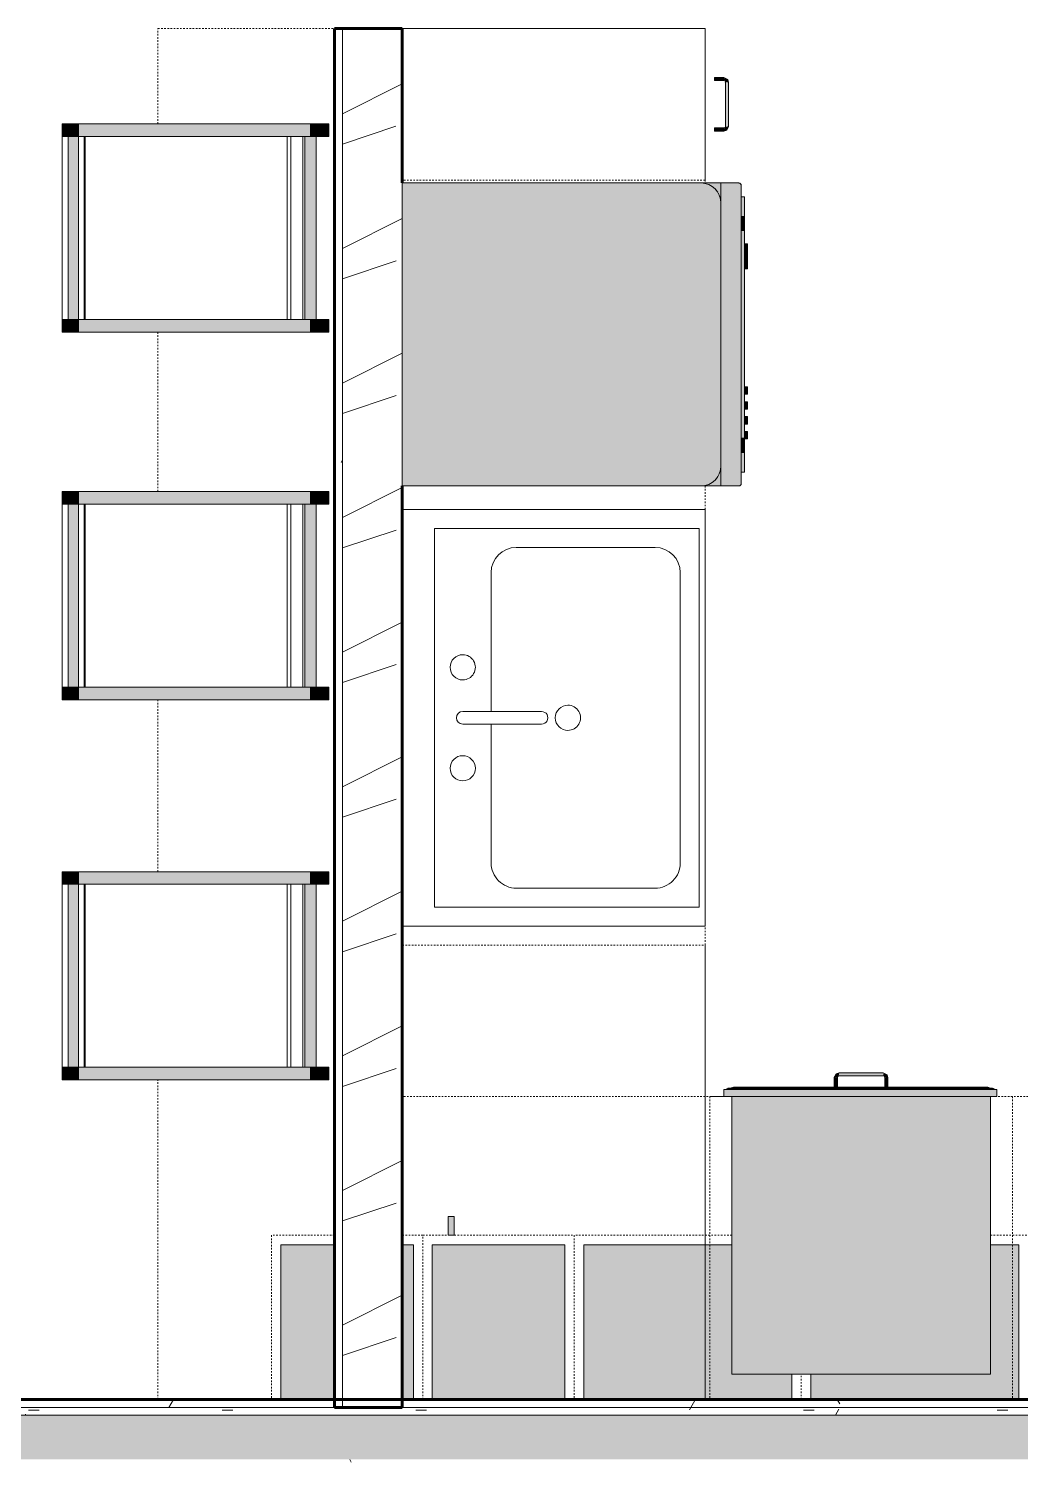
# Model space of a CAD drawing. Header units: inches. Extents: x -4169 to -1846, y 9706 to 12377.
# Drawn here: x -3635.2 to -3556.5, y 10548.4 to 10661.8 of the extents above; entities that cross this region are included whole.
import ezdxf

# ---------------------------------------------------------------- set-up
doc = ezdxf.new("R2010")
doc.units = ezdxf.units.IN
doc.header["$MEASUREMENT"] = 0
doc.linetypes.add('Dash', pattern=[0.25, 0.125, -0.125])
for name, color, linetype, lineweight in [('0-1', 7, 'Continuous', 5), ('0-2', 7, 'Continuous', 18), ('A-WALL', 113, 'Continuous', 18), ('A-WALL-3', 50, 'Continuous', 60), ('A-WALL-4', 7, 'Continuous', 18), ('A-WALL-PATT-1', 250, 'Continuous', 9), ('A-WALL-PATT-2', 253, 'Continuous', 9), ('A-WALL-PATT-4', 111, 'Continuous', 9), ('I-FURN-1', 250, 'Continuous', 9), ('I-FURN-2', 9, 'Continuous', 9), ('I-WALL-3', 2, 'Continuous', 60), ('P-SANR-FIXT-2', 250, 'Continuous', 9), ('Q-CASE', 31, 'Continuous', 9), ('Q-CASE-1', 9, 'Continuous', 9), ('Q-CASE-3', 250, 'Continuous', 9), ('Q-CASE-4', 250, 'Dash', 9), ('Q-CASE-HDLN-1', 250, 'Dash', 9), ('Q-CASE-HDLN-2', 31, 'Continuous', 9), ('Q-SPCQ-1', 250, 'Continuous', 9), ('Q-SPCQ-2', 55, 'Continuous', 9)]:
    doc.layers.add(name, color=color, linetype=linetype, lineweight=lineweight)
pattern_1 = [(0, (0, 0), (20.48, 5.12), [0.845, -14.515, 0.845, -14.515, -81.92]), (0, (0, 0), (20.48, 5.12), [-30.72, 0.845, -29.875, 0.845, -14.515, -35.84]), (0, (0, 0), (20.48, 5.12), [-76.8, 0.845, -9.395, 0.845, -24.755]), (120, (7.68, 2.56), (-14.67405, 15.1762003), [0.845, -14.515, 0.845, -14.515, -81.92]), (120, (7.68, 2.56), (-14.67405, 15.1762003), [-30.72, 0.845, -29.875, 0.845, -14.515, -35.84]), (120, (7.68, 2.56), (-14.67405, 15.1762003), [-76.8, 0.845, -9.395, 0.845, -24.755]), (240, (10.24, 12.8), (-5.80595, -20.2962003), [0.845, -14.515, 0.845, -14.515, -81.92]), (240, (10.24, 12.8), (-5.80595, -20.2962003), [-30.72, 0.845, -29.875, 0.845, -14.515, -35.84]), (240, (10.24, 12.8), (-5.80595, -20.2962003), [-76.8, 0.845, -9.395, 0.845, -24.755])]

# ---------------------------------------------------------------- blocks, each defined once
blk = doc.blocks.new('OD_CW_Countertop - OD_CW_Countertop-2487816-ENLARGED RCP - 2ND FLOOR PLAN')
at = {"layer": 'Q-CASE-HDLN-1'}
for p, q in [((0.74, -4.62), (0.74, 19.38)), ((0.74, 19.38), (12.96, 19.38)), ((36.96, 19.38), (109.34, 19.38)), ((0.74, -24), (0.74, -10)), ((8.29, -24), (0.74, -24)), ((37.41, -24), (24.79, -24)), ((67.53, -24), (53.91, -24)), ((109.34, -24), (84.03, -24))]:
    blk.add_line(p, q, dxfattribs=at)
blk = doc.blocks.new('OD_CW_Countertop - OD_CW_Countertop-2386852-ENLARGED RCP - 2ND FLOOR PLAN')
at = {"layer": 'Q-CASE-HDLN-1'}
for p, q in [((0.74, 24), (0.74, 0)), ((70.36, 0), (70.36, 24)), ((0.74, 0), (14.74, 0)), ((44.74, 0), (47.24, 0)), ((68.86, 0), (70.36, 0))]:
    blk.add_line(p, q, dxfattribs=at)
blk = doc.blocks.new('Sink Kitchen-Single - 30_ x 21_-1372827-ENLARGED RCP - 2ND FLOOR PLAN')
at = {"layer": 'P-SANR-FIXT-2'}
for p, q in [((-14.38, 10.41), (15.62, 10.41)), ((-14.38, -10.59), (-14.38, 10.41)), ((15.62, 10.41), (15.62, -10.59)), ((-10.88, 8.91), (12.12, 8.91)), ((-12.88, -4.09), (-12.88, 6.91)), ((14.12, 6.91), (14.12, -4.09)), ((0.12, -8.34), (0.12, -2.09)), ((1.12, -8.34), (1.12, -2.09)), ((0.12, -6.09), (-10.88, -6.09)), ((12.12, -6.09), (1.12, -6.09)), ((15.62, -10.59), (-14.38, -10.59))]:
    blk.add_line(p, q, dxfattribs=at)
for centre, radius, start, end in [((-10.88, 6.91), 2, 90, 180), ((12.12, 6.91), 2, 360, 90), ((0.62, 0), 1, 360, 180), ((0.62, 0), 1, 180, 0), ((0.62, -2.09), 0.5, 360, 180), ((-10.88, -4.09), 2, 180, 270), ((12.12, -4.09), 2, 270, 0), ((-3.38, -8.34), 1, 360, 180), ((4.62, -8.34), 1, 0, 180), ((-3.38, -8.34), 1, 180, 0), ((0.62, -8.34), 0.5, 180, 0), ((4.62, -8.34), 1, 180, 0)]:
    blk.add_arc(centre, radius, start, end, dxfattribs=at)
blk = doc.blocks.new('Dishwasher_15404 - 34_ counter-1372825-ENLARGED RCP - 2ND FLOOR PLAN')
at = {"layer": 'Q-SPCQ-2'}
for points in [[(0, -24), (23.76, -23.99), (24.08, -23.95), (24.46, -23.79), (24.83, -23.48), (25.07, -23.15), (25.2, -22.77), (25.25, -22.43), (25.25, -1.57), (25.17, -1.1), (24.98, -0.71), (24.74, -0.42), (24.46, -0.21), (24.08, -0.05), (23.68, 0), (0, 0)], [(25.25, -22.43), (25.25, -24), (26.73, -23.98), (26.82, -23.94), (26.87, -23.8), (26.87, -0.15), (26.82, -0.06), (26.68, 0), (25.25, 0), (25.25, -15.8)], [(26.87, -2.61), (27.12, -2.61), (27.12, -1.09), (26.87, -1.09)], [(26.87, -3.02), (26.87, -3.81), (27.12, -3.81), (27.12, -2.61), (26.87, -2.63), (26.87, -2.99)], [(26.87, -20.19), (27.12, -20.19), (27.12, -3.81), (26.87, -3.81), (26.87, -15.8)], [(27.12, -5.55), (27.12, -5.81), (27.37, -5.81), (27.37, -4.82), (27.12, -4.82), (27.12, -5.32)], [(27.12, -6.5), (27.12, -6.79), (27.37, -6.79), (27.37, -5.81), (27.12, -5.81), (27.12, -6.3)], [(27.12, -16.74), (27.37, -16.74), (27.37, -16.15), (27.12, -16.15)], [(27.12, -17.92), (27.37, -17.92), (27.37, -17.33), (27.12, -17.33)], [(27.12, -19.1), (27.37, -19.1), (27.37, -18.51), (27.12, -18.51)], [(26.87, -20.22), (26.87, -21.39), (27.12, -21.39), (27.12, -20.19), (26.87, -20.19)], [(27.12, -20.28), (27.37, -20.28), (27.37, -19.69), (27.12, -19.69), (27.12, -20.19)], [(26.87, -21.39), (26.9, -22.91), (27.12, -22.91), (27.12, -21.39)]]:
    blk.add_hatch(color=256, dxfattribs=at).paths.add_polyline_path(points, flags=0)
h = blk.add_hatch(color=256, dxfattribs=at)
h.paths.add_polyline_path([(23.68, 0), (24.08, -0.05), (24.46, -0.21), (24.83, -0.52), (25.04, -0.79), (25.22, -1.25), (25.25, -1.31), (25.25, 0), (23.76, 0)], flags=0)
h.paths.add_polyline_path([(23.68, -24), (25.25, -24), (25.25, -22.43), (25.2, -22.83), (24.96, -23.33), (24.74, -23.58), (24.46, -23.79), (24.08, -23.95), (23.76, -23.99)], flags=0)
h = blk.add_hatch(color=256, dxfattribs=at)
h.paths.add_polyline_path([(25.07, -23.15), (25.12, -23.05), (25.13, -22.98)], flags=0)
h.paths.add_polyline_path([(25.2, -22.8), (25.22, -22.75), (25.2, -22.78)], flags=0)
at = {"layer": 'Q-SPCQ-1'}
for p, q in [((0, -24), (0, 0)), ((0, 0), (23.68, 0)), ((23.68, 0), (25.25, 0)), ((25.25, 0), (26.68, 0)), ((25.25, 0), (25.25, -1.57)), ((26.87, -0.2), (26.87, -23.8)), ((27.12, -1.09), (26.87, -1.09)), ((27.12, -2.61), (27.12, -1.09)), ((25.25, -1.57), (25.25, -22.43)), ((27.12, -3.81), (27.12, -2.61)), ((27.12, -20.19), (27.12, -3.81)), ((27.12, -4.82), (27.37, -4.82)), ((27.37, -5.81), (27.37, -4.82)), ((27.37, -6.79), (27.12, -6.79)), ((27.37, -6.79), (27.37, -5.81)), ((27.37, -16.15), (27.12, -16.15)), ((27.37, -16.74), (27.12, -16.74)), ((27.37, -16.74), (27.37, -16.15)), ((27.37, -17.33), (27.12, -17.33)), ((27.37, -17.92), (27.12, -17.92)), ((27.37, -17.92), (27.37, -17.33)), ((27.37, -18.51), (27.12, -18.51)), ((27.37, -19.1), (27.12, -19.1)), ((27.37, -19.1), (27.37, -18.51)), ((27.37, -19.69), (27.12, -19.69)), ((27.12, -21.39), (27.12, -20.19)), ((27.37, -20.28), (27.12, -20.28)), ((27.37, -20.28), (27.37, -19.69)), ((27.12, -22.91), (27.12, -21.39)), ((25.25, -22.43), (25.25, -24)), ((27.12, -22.91), (26.87, -22.91)), ((23.68, -24), (0, -24)), ((25.25, -24), (23.68, -24)), ((26.68, -24), (25.25, -24))]:
    blk.add_line(p, q, dxfattribs=at)
for centre, radius, start, end in [((26.68, -0.2), 0.197, 0, 90), ((23.68, -1.57), 1.57, 0, 90), ((23.68, -1.57), 1.57, 32.077, 42.3359), ((23.68, -1.57), 1.57, 17.8182, 27.5266), ((26.68, -0.2), 0.197, 15, 75), ((23.68, -1.57), 1.57, 0, 13.6425), ((23.68, -22.43), 1.57, 270, 0), ((23.68, -22.43), 1.57, 346.3575, 0), ((23.68, -22.43), 1.57, 317.6641, 327.923), ((23.68, -22.43), 1.57, 332.4734, 342.1818), ((26.68, -23.8), 0.197, 270, 0)]:
    blk.add_arc(centre, radius, start, end, dxfattribs=at)
blk = doc.blocks.new('Bar_Stool_6722_1_ - Bar_Stool_6722_1_-1372833-ENLARGED RCP - 2ND FLOOR PLAN')
at = {"layer": 'I-FURN-2'}
for points in [[(16, 0), (15.5, 0), (15.5, -0.75), (16.5, -0.75), (16.5, 0)], [(1, 0), (0, 0), (0, -0.75), (1, -0.75), (1, -0.46)], [(0, -0.75), (0, -1.3), (1, -1.3), (1, -0.75)], [(15.5, -0.46), (1, -0.46), (1, -1.3), (15.5, -1.3), (15.5, -0.75)], [(15.5, -0.75), (15.5, -1.3), (16.5, -1.3), (16.5, -0.75), (16, -0.75)], [(0, -1.3), (0, -19.69), (1, -19.69), (1, -1.3)], [(15.5, -1.3), (15.5, -19.69), (16.5, -19.69), (16.5, -1.3), (16, -1.3)], [(1, -19.22), (1, -20.14), (15.5, -20.14), (15.5, -19.22)], [(0, -19.69), (0, -20.14), (1, -20.14), (1, -19.69)], [(1, -20.14), (0, -20.14), (0, -21.13), (1, -21.13), (1, -20.56)], [(16, -19.69), (15.5, -19.7), (15.5, -20.14), (16.5, -20.14), (16.5, -19.69)], [(16, -20.14), (15.5, -20.14), (15.5, -21.13), (16.5, -21.13), (16.5, -20.14)]]:
    blk.add_hatch(color=256, dxfattribs=at).paths.add_polyline_path(points, flags=0)
at = {"layer": 'I-FURN-1'}
for p, q in [((0, 0), (0, -0.75)), ((0, 0), (1, 0)), ((1, -0.75), (1, 0)), ((0, -0.75), (0, -1.3)), ((1, -0.75), (0, -0.75)), ((15.5, 0), (1, 0)), ((15.5, -0.46), (1, -0.46)), ((1, -1.3), (1, -0.75)), ((15.5, 0), (15.5, -0.75)), ((15.5, 0), (16.5, 0)), ((15.5, -0.75), (15.5, -1.3)), ((16.5, -0.75), (15.5, -0.75)), ((16.5, -0.75), (16.5, 0)), ((16.5, -1.3), (16.5, -0.75)), ((0, -1.3), (0, -19.69)), ((1, -1.3), (0, -1.3)), ((1, -1.3), (15.5, -1.3)), ((1, -19.69), (1, -1.3)), ((15.5, -1.73), (1, -1.73)), ((15.5, -1.83), (1, -1.83)), ((15.5, -1.3), (15.5, -19.69)), ((16.5, -1.3), (15.5, -1.3)), ((16.5, -19.69), (16.5, -1.3)), ((15.5, -17.83), (1, -17.83)), ((15.5, -18.13), (1, -18.13)), ((15.5, -19.07), (1, -19.07)), ((15.5, -19.22), (1, -19.22)), ((1, -19.69), (0, -19.69)), ((0, -19.69), (0, -20.14)), ((0, -20.14), (0, -21.13)), ((1, -20.14), (0, -20.14)), ((1, -20.14), (1, -19.69)), ((1, -20.14), (15.5, -20.14)), ((1, -21.13), (1, -20.14)), ((15.5, -19.69), (15.5, -20.14)), ((16.5, -19.69), (15.5, -19.69)), ((15.5, -20.14), (15.5, -21.13)), ((16.5, -20.14), (15.5, -20.14)), ((16.5, -20.14), (16.5, -19.69)), ((16.5, -21.13), (16.5, -20.14)), ((0, -21.13), (1, -21.13)), ((15.5, -21.13), (16.5, -21.13))]:
    blk.add_line(p, q, dxfattribs=at)
blk = doc.blocks.new('300 Series Wall Hung Cabinet_301 - 18_-V14-ENLARGED RCP - 2ND FLOOR PLAN')
at = {"layer": 'Q-CASE-1'}
blk.add_hatch(color=256, dxfattribs=at).paths.add_polyline_path([(-8.25, 0.19), (8.25, 0.19), (8.25, 12.44), (6, 12.44), (6, 2.19), (-8.25, 2.19)], flags=0)
at = {"layer": 'Q-CASE-3'}
for p, q in [((6, 12.44), (8.25, 12.44)), ((8.25, 12.44), (8.25, 0.19)), ((-8.25, 0.19), (-8.25, 2.19))]:
    blk.add_line(p, q, dxfattribs=at)
at = {"layer": 'Q-CASE-4'}
for p, q in [((6, 13.19), (9, 13.19)), ((-9, 0.19), (-9, 2.19)), ((9, 0.56), (9, 0.19))]:
    blk.add_line(p, q, dxfattribs=at)
blk = doc.blocks.new('300 Series Wall Hung Cabinet_301 - 18_-V15-ENLARGED RCP - 2ND FLOOR PLAN')
at = {"layer": 'Q-CASE-1'}
blk.add_hatch(color=256, dxfattribs=at).paths.add_polyline_path([(8.25, -0.19), (-8.25, -0.19), (-8.25, -2.19), (-3.5, -2.19), (-3.5, -12.44), (8.25, -12.44), (8.25, -4.79)], flags=0)
at = {"layer": 'Q-CASE-3'}
for p, q in [((-8.25, -2.19), (-8.25, -0.19)), ((8.25, -0.19), (8.25, -12.44)), ((8.25, -12.44), (-3.5, -12.44))]:
    blk.add_line(p, q, dxfattribs=at)
at = {"layer": 'Q-CASE-4'}
for p, q in [((-9, -0.19), (-9, -2.19)), ((9, -13.19), (9, -0.19)), ((-3.5, -13.19), (9, -13.19))]:
    blk.add_line(p, q, dxfattribs=at)
blk = doc.blocks.new('300 Series Wall Hung Cabinet_301 - 12_-V13-ENLARGED RCP - 2ND FLOOR PLAN')
at = {"layer": 'Q-CASE-1'}
for points in [[(-4, 13.19), (-3.51, 13.19), (-3.51, 14.69), (-4, 14.69)], [(-5.25, 0.19), (5.25, 0.19), (5.25, 12.44), (-5.25, 12.44), (-5.25, 0.56)]]:
    blk.add_hatch(color=256, dxfattribs=at).paths.add_polyline_path(points, flags=0)
at = {"layer": 'Q-CASE-3'}
for p, q in [((-3.51, 14.69), (-4, 14.69)), ((-4, 14.69), (-4, 13.19)), ((-3.51, 13.19), (-3.51, 14.69)), ((-4, 13.19), (-3.51, 13.19)), ((-5.25, 0.19), (-5.25, 12.44)), ((-5.25, 12.44), (5.25, 12.44)), ((5.25, 12.44), (5.25, 0.19))]:
    blk.add_line(p, q, dxfattribs=at)
at = {"layer": 'Q-CASE-4'}
for p, q in [((-6, 0.19), (-6, 13.19)), ((-6, 13.19), (6, 13.19)), ((6, 13.19), (6, 0.19))]:
    blk.add_line(p, q, dxfattribs=at)
blk = doc.blocks.new('300 Series Wall Hung Cabinet_301 - 12_-V16-ENLARGED RCP - 2ND FLOOR PLAN')
at = {"layer": 'Q-CASE-1'}
h = blk.add_hatch(color=256, dxfattribs=at)
h.paths.add_polyline_path([(5.25, -4.79), (5.25, -0.19), (1, -0.19), (1, -12.44), (5.25, -12.44)], flags=0)
h.paths.add_polyline_path([(-4.37, -4.79), (-4.37, -0.19), (-5.25, -0.19), (-5.25, -12.44), (-4.37, -12.44)], flags=0)
at = {"layer": 'Q-CASE-3'}
for p, q in [((-5.25, -12.44), (-5.25, -0.19)), ((5.25, -0.19), (5.25, -12.44)), ((-4.37, -12.44), (-5.25, -12.44)), ((5.25, -12.44), (1, -12.44))]:
    blk.add_line(p, q, dxfattribs=at)
at = {"layer": 'Q-CASE-4'}
for p, q in [((-6, -0.19), (-6, -13.19)), ((6, -13.19), (6, -0.19)), ((-6, -13.19), (-4.37, -13.19)), ((1, -13.19), (6, -13.19))]:
    blk.add_line(p, q, dxfattribs=at)
blk = doc.blocks.new('Base_Unit_4_drawer_12137 - 24_-V19-ENLARGED RCP - 2ND FLOOR PLAN')
at = {"layer": 'Q-CASE'}
for points in [[(-1.38, 24.75), (-1.14, 24.75), (-1.15, 25.5), (-1.38, 25.5), (-1.38, 25.22)], [(-1.23, 25.5), (-1.15, 25.52), (-1.01, 25.69), (-1.01, 25.84), (-1.16, 25.81), (-1.28, 25.75), (-1.34, 25.61), (-1.32, 25.5), (-1.23, 25.5)], [(-1.01, 25.63), (2.49, 25.64), (2.49, 25.88), (-1.01, 25.86), (-1.01, 25.63)], [(2.7, 25.5), (2.83, 25.5), (2.79, 25.69), (2.72, 25.78), (2.6, 25.83), (2.49, 25.81), (2.51, 25.64), (2.68, 25.5)], [(2.63, 25.5), (2.54, 25.61), (2.5, 25.63), (2.62, 25.51)], [(2.62, 24.75), (2.86, 24.75), (2.85, 25.5), (2.62, 25.5), (2.62, 25.22)], [(0.21, 24), (11.49, 24), (11.49, 24.54), (-10.14, 24.54), (-10.14, 24), (-4.01, 24)], [(11.49, 24.54), (10.99, 24.59), (-9.92, 24.59), (-10, 24.54), (11.41, 24.54)], [(8.02, 24.59), (11.27, 24.59), (11.11, 24.67), (10.74, 24.67), (-9.76, 24.67), (-9.92, 24.59), (4.43, 24.59)], [(-9.59, 24.67), (10.92, 24.68), (10.74, 24.75), (-9.39, 24.75), (-9.57, 24.68), (-9.66, 24.67)], [(-9.51, 2), (10.99, 2), (10.99, 24), (-9.51, 24), (-9.51, 4.7)]]:
    blk.add_hatch(color=256, dxfattribs=at).paths.add_polyline_path(points, flags=0)
at = {"layer": 'Q-CASE-HDLN-1'}
for p, q in [((12.74, 24), (-11.26, 24)), ((-11.26, 24), (-11.26, 0)), ((12.74, 24), (12.74, 0)), ((12.74, 0), (-11.26, 0))]:
    blk.add_line(p, q, dxfattribs=at)
at = {"layer": 'Q-CASE-HDLN-2'}
for p, q in [((-1.39, 25.5), (-1.34, 25.59)), ((-1.39, 25.5), (-1.34, 25.59)), ((-1.39, 25.5), (-1.34, 25.59)), ((-1.39, 24.75), (-1.39, 25.5)), ((-1.39, 24.75), (-1.39, 25.5)), ((-1.39, 24.75), (-1.39, 25.5)), ((-1.39, 24.75), (-1.39, 25.5)), ((-1.24, 25.8), (-1.01, 25.88)), ((-1.24, 25.8), (-1.01, 25.88)), ((-1.24, 25.8), (-1.01, 25.88)), ((-1.14, 25.5), (-1.14, 24.75)), ((-1.14, 25.5), (-1.14, 24.75)), ((-1.14, 25.5), (-1.14, 24.75)), ((-1.14, 25.5), (-1.14, 24.75)), ((-1.01, 25.63), (-1.05, 25.6)), ((-1.01, 25.63), (-1.05, 25.6)), ((-1.01, 25.63), (-1.05, 25.6)), ((-1.01, 25.88), (2.49, 25.88)), ((2.49, 25.63), (-1.01, 25.63)), ((2.49, 25.88), (2.58, 25.83)), ((2.49, 25.88), (2.58, 25.83)), ((2.49, 25.88), (2.58, 25.83)), ((2.61, 25.5), (2.59, 25.54)), ((2.61, 25.5), (2.59, 25.54)), ((2.61, 25.5), (2.59, 25.54)), ((2.61, 24.75), (2.61, 25.5)), ((2.61, 24.75), (2.61, 25.5)), ((2.61, 24.75), (2.61, 25.5)), ((2.61, 24.75), (2.61, 25.5)), ((2.79, 25.72), (2.86, 25.5)), ((2.79, 25.72), (2.86, 25.5)), ((2.79, 25.72), (2.86, 25.5)), ((2.86, 25.5), (2.86, 24.75)), ((2.86, 25.5), (2.86, 24.75)), ((2.86, 25.5), (2.86, 24.75)), ((2.86, 25.5), (2.86, 24.75)), ((-10.14, 24), (-10.14, 24.54)), ((-10.14, 24.54), (11.49, 24.54)), ((-10.14, 24), (11.49, 24)), ((11.27, 24.59), (-9.92, 24.59)), ((-9.69, 24.67), (11.04, 24.67)), ((-9.51, 2), (-9.51, 24)), ((10.74, 24.75), (-9.39, 24.75)), ((10.99, 24), (10.99, 2)), ((11.49, 24.54), (11.49, 24)), ((10.99, 2), (-9.51, 2))]:
    blk.add_line(p, q, dxfattribs=at)
at = {"layer": 'Q-CASE-HDLN-2', "flags": 128}
for points in [[(-1.39, 25.5), (-1.24, 25.8), (-1.01, 25.88)], [(-1.01, 25.63), (-1.12, 25.57), (-1.14, 25.5)], [(2.49, 25.88), (2.79, 25.72), (2.86, 25.5)], [(2.61, 25.5), (2.56, 25.61), (2.49, 25.63)]]:
    blk.add_lwpolyline(points, dxfattribs=at)
at = {"layer": 'Q-CASE-HDLN-2'}
for points in [[(-9.92, 24.59), (-9.95, 24.58), (-10.03, 24.55), (-10.1, 24.54), (-10.14, 24.54)], [(-9.66, 24.67), (-9.69, 24.67), (-9.76, 24.67), (-9.84, 24.64), (-9.9, 24.61), (-9.92, 24.59)], [(-9.76, 24.67), (-9.73, 24.67), (-9.69, 24.67), (-9.66, 24.67)], [(-9.66, 24.67), (-9.69, 24.67), (-9.73, 24.67), (-9.76, 24.67)], [(-9.76, 24.67), (-9.73, 24.67), (-9.69, 24.67), (-9.66, 24.67)], [(-9.66, 24.67), (-9.69, 24.67), (-9.73, 24.67), (-9.76, 24.67)], [(-9.76, 24.67), (-9.73, 24.67), (-9.69, 24.67), (-9.66, 24.67)], [(-9.39, 24.75), (-9.41, 24.73), (-9.47, 24.7), (-9.53, 24.68), (-9.57, 24.68)], [(10.74, 24.75), (10.76, 24.73), (10.82, 24.7), (10.88, 24.68), (10.92, 24.68)], [(11.01, 24.67), (11.05, 24.67), (11.11, 24.67), (11.19, 24.64), (11.25, 24.61), (11.27, 24.59)], [(11.01, 24.67), (11.04, 24.67), (11.08, 24.67), (11.11, 24.67)], [(11.01, 24.67), (11.05, 24.67), (11.08, 24.67), (11.11, 24.67)], [(11.01, 24.67), (11.04, 24.67), (11.08, 24.67), (11.11, 24.67)], [(11.01, 24.67), (11.05, 24.67), (11.08, 24.67), (11.11, 24.67)], [(11.01, 24.67), (11.04, 24.67), (11.08, 24.67), (11.11, 24.67)], [(11.27, 24.59), (11.31, 24.58), (11.38, 24.55), (11.45, 24.54), (11.49, 24.54)]]:
    blk.add_open_spline(points, degree=3, dxfattribs=at)
blk = doc.blocks.new('Vanity Cabinet-Double Door - 33_-2318066-ENLARGED RCP - 2ND FLOOR PLAN')
at = {"layer": 'Q-CASE-3'}
for p, q in [((-15.76, 24), (-15.76, 0)), ((17.24, 24), (-15.76, 24)), ((17.24, 0), (17.24, 24)), ((-15.76, 0), (17.24, 0))]:
    blk.add_line(p, q, dxfattribs=at)
blk = doc.blocks.new('Base Cabinet-Single Door - 12_-2208689-ENLARGED RCP - 2ND FLOOR PLAN')
at = {"layer": 'Q-CASE-4'}
for p, q in [((-5.26, -24), (-5.26, 0)), ((-5.26, 0), (6.74, 0)), ((6.74, 0), (6.74, -24)), ((6.74, -24), (-5.26, -24))]:
    blk.add_line(p, q, dxfattribs=at)
blk = doc.blocks.new('Drawer_Base_Cabinet_3_drawer_12205 - 12_-V21-ENLARGED RCP - 2ND FLOOR PLAN')
at = {"layer": 'Q-CASE'}
for points in [[(-1.14, 25.5), (-1.38, 25.5), (-1.37, 24.75), (-1.14, 24.75), (-1.14, 25.01)], [(-1.01, 25.75), (-1.01, 25.84), (-1.16, 25.81), (-1.28, 25.75), (-1.34, 25.61), (-1.32, 25.5), (-1.15, 25.52), (-1.01, 25.69), (-1.01, 25.72)], [(-1.01, 25.64), (-1.12, 25.55), (-1.14, 25.51), (-1.02, 25.63)], [(2.49, 25.62), (2.49, 25.87), (-1.01, 25.86), (-1.01, 25.62), (1.97, 25.62)], [(2.83, 25.5), (2.79, 25.69), (2.72, 25.78), (2.6, 25.83), (2.49, 25.81), (2.51, 25.64), (2.68, 25.5), (2.8, 25.5)], [(2.63, 25.5), (2.54, 25.61), (2.5, 25.63), (2.62, 25.51)], [(2.86, 24.75), (2.85, 25.5), (2.62, 25.5), (2.63, 24.75), (2.85, 24.75)]]:
    blk.add_hatch(color=256, dxfattribs=at).paths.add_polyline_path(points, flags=0)
at = {"layer": 'Q-CASE-HDLN-1'}
for p, q in [((6.74, 24), (-5.26, 24)), ((-5.26, 24), (-5.26, 0)), ((6.74, 24), (6.74, 0)), ((6.74, 0), (-5.26, 0))]:
    blk.add_line(p, q, dxfattribs=at)
at = {"layer": 'Q-CASE-HDLN-2'}
for p, q in [((-1.39, 25.5), (-1.34, 25.59)), ((-1.39, 25.5), (-1.34, 25.59)), ((-1.39, 24.75), (-1.39, 25.5)), ((-1.39, 24.75), (-1.39, 25.5)), ((-1.39, 24.75), (-1.39, 25.5)), ((-1.24, 25.8), (-1.01, 25.87)), ((-1.24, 25.8), (-1.01, 25.87)), ((-1.14, 25.5), (-1.14, 24.75)), ((-1.14, 25.5), (-1.14, 24.75)), ((-1.14, 25.5), (-1.14, 24.75)), ((-1.01, 25.62), (-1.05, 25.6)), ((-1.01, 25.62), (-1.05, 25.6)), ((-1.01, 25.87), (2.49, 25.87)), ((2.49, 25.62), (-1.01, 25.62)), ((2.49, 25.87), (2.58, 25.83)), ((2.49, 25.87), (2.58, 25.83)), ((2.61, 25.5), (2.59, 25.54)), ((2.61, 25.5), (2.59, 25.54)), ((2.61, 24.75), (2.61, 25.5)), ((2.61, 24.75), (2.61, 25.5)), ((2.61, 24.75), (2.61, 25.5)), ((2.79, 25.72), (2.86, 25.5)), ((2.79, 25.72), (2.86, 25.5)), ((2.86, 25.5), (2.86, 24.75)), ((2.86, 25.5), (2.86, 24.75)), ((2.86, 25.5), (2.86, 24.75)), ((-1.39, 24.75), (-1.14, 24.75)), ((-1.38, 24.75), (-1.39, 24.75)), ((-1.39, 24.75), (-1.38, 24.75)), ((-1.38, 24.75), (-1.39, 24.75)), ((-1.39, 24.75), (-1.38, 24.75)), ((-1.38, 24.75), (-1.39, 24.75)), ((-1.14, 24.75), (-1.14, 24.75)), ((-1.14, 24.75), (-1.14, 24.75)), ((-1.14, 24.75), (-1.14, 24.75)), ((-1.14, 24.75), (-1.14, 24.75)), ((-1.14, 24.75), (-1.14, 24.75)), ((2.62, 24.75), (2.61, 24.75)), ((2.61, 24.75), (2.86, 24.75)), ((2.62, 24.75), (2.61, 24.75)), ((2.61, 24.75), (2.62, 24.75)), ((2.62, 24.75), (2.61, 24.75)), ((2.61, 24.75), (2.62, 24.75)), ((2.86, 24.75), (2.86, 24.75)), ((2.86, 24.75), (2.86, 24.75)), ((2.86, 24.75), (2.86, 24.75)), ((2.86, 24.75), (2.86, 24.75)), ((2.86, 24.75), (2.86, 24.75))]:
    blk.add_line(p, q, dxfattribs=at)
at = {"layer": 'Q-CASE-HDLN-2', "flags": 128}
for points in [[(-1.39, 25.5), (-1.24, 25.8), (-1.01, 25.87)], [(-1.01, 25.62), (-1.12, 25.57), (-1.14, 25.5)], [(2.49, 25.87), (2.79, 25.72), (2.86, 25.5)], [(2.61, 25.5), (2.56, 25.61), (2.49, 25.62)]]:
    blk.add_lwpolyline(points, dxfattribs=at)
blk = doc.blocks.new('CTR - 1st Phase - Unit Layouts_rvt-1-ENLARGED RCP - 2ND FLOOR PLAN')
at = {"layer": 'A-WALL-PATT-1'}
h = blk.add_hatch(dxfattribs=at)
h.set_pattern_fill('FP_1', color=256, style=0, pattern_type=2)
h.set_pattern_definition(pattern_1)
h.paths.add_polyline_path([(-3610.3, 10553.19), (-3610.3, 10661.79), (-3610.92, 10661.79), (-3610.92, 10553.19)], flags=0)
at = {"layer": 'A-WALL-PATT-2'}
h = blk.add_hatch(dxfattribs=at)
h.set_pattern_fill('FP_2', color=256, style=0, pattern_type=2)
h.set_pattern_definition([(216.87, (4.265, 10.662), (31.9871619, 21.32545714), [5.331, -47.981]), (206.565, (10.662, 7.464), (-10.662476, -10.6620098), [11.921, -11.921]), (198.435, (10.662, 2.132), (-21.3244936, -10.6625869), [6.744, -26.974])])
h.paths.add_polyline_path([(-3605.55, 10552.56), (-3605.55, 10661.79), (-3610.3, 10661.79), (-3610.3, 10552.56)], flags=0)
at = {"layer": 'A-WALL-3'}
for p, q in [((-3610.92, 10552.56), (-3610.92, 10661.79)), ((-3610.92, 10661.79), (-3605.55, 10661.79)), ((-3605.55, 10661.79), (-3605.55, 10649.56)), ((-3605.55, 10625.56), (-3605.55, 10552.56)), ((-3605.55, 10552.56), (-3610.92, 10552.56))]:
    blk.add_line(p, q, dxfattribs=at)
at = {"layer": 'A-WALL-4'}
blk.add_line((-3610.3, 10661.79), (-3610.3, 10552.56), dxfattribs=at)
at = {"layer": '0-2'}
for name, p, rotation in [('OD_CW_Countertop - OD_CW_Countertop-2487816-ENLARGED RCP - 2ND FLOOR PLAN', (-3600.92, 10662.53), 270.0000000000397), ('Drawer_Base_Cabinet_3_drawer_12205 - 12_-V21-ENLARGED RCP - 2ND FLOOR PLAN', (-3605.55, 10656.53), 269.9999999999675), ('Bar_Stool_6722_1_ - Bar_Stool_6722_1_-1372833-ENLARGED RCP - 2ND FLOOR PLAN', (-3632.51, 10637.74), 89.99999999994714), ('Bar_Stool_6722_1_ - Bar_Stool_6722_1_-1372833-ENLARGED RCP - 2ND FLOOR PLAN', (-3632.51, 10608.62), 89.99999999994714), ('Vanity Cabinet-Double Door - 33_-2318066-ENLARGED RCP - 2ND FLOOR PLAN', (-3605.55, 10607.93), 269.9999999999675), ('Sink Kitchen-Single - 30_ x 21_-1372827-ENLARGED RCP - 2ND FLOOR PLAN', (-3592.42, 10607.81), 270.0000000000397), ('Bar_Stool_6722_1_ - Bar_Stool_6722_1_-1372833-ENLARGED RCP - 2ND FLOOR PLAN', (-3632.51, 10578.5), 89.99999999994714), ('Base Cabinet-Single Door - 12_-2208689-ENLARGED RCP - 2ND FLOOR PLAN', (-3605.55, 10582.45), 89.9999999999678), ('OD_CW_Countertop - OD_CW_Countertop-2386852-ENLARGED RCP - 2ND FLOOR PLAN', (-3511.19, 10577.19), 180), ('300 Series Wall Hung Cabinet_301 - 12_-V16-ENLARGED RCP - 2ND FLOOR PLAN', (-3609.92, 10553), 180), ('300 Series Wall Hung Cabinet_301 - 18_-V15-ENLARGED RCP - 2ND FLOOR PLAN', (-3582.92, 10553), 180)]:
    blk.add_blockref(name, p, dxfattribs=dict(at, rotation=rotation))
for name, p in [('Dishwasher_15404 - 34_ counter-1372825-ENLARGED RCP - 2ND FLOOR PLAN', (-3605.55, 10649.56)), ('Base_Unit_4_drawer_12137 - 24_-V19-ENLARGED RCP - 2ND FLOOR PLAN', (-3569.91, 10553.19)), ('300 Series Wall Hung Cabinet_301 - 12_-V13-ENLARGED RCP - 2ND FLOOR PLAN', (-3597.92, 10553)), ('300 Series Wall Hung Cabinet_301 - 18_-V14-ENLARGED RCP - 2ND FLOOR PLAN', (-3564.92, 10553))]:
    blk.add_blockref(name, p, dxfattribs=at)

msp = doc.modelspace()

# ---------------------------------------------------------------- hatches: boundary and pattern name
at = {"layer": 'A-WALL-PATT-4'}
h = msp.add_hatch(dxfattribs=at)
h.set_pattern_fill('FP_1', color=256, style=0, pattern_type=2)
h.set_pattern_definition(pattern_1)
h.paths.add_polyline_path([(-3709.9, 10552.56), (-3610.3, 10552.56), (-3610.3, 10553.19), (-3852.47, 10553.19), (-3852.47, 10552.56), (-3727.29, 10552.56)], flags=0)
h.paths.add_polyline_path([(-3487.92, 10552.56), (-3487.92, 10553.19), (-3605.55, 10553.19), (-3605.55, 10552.56), (-3491.85, 10552.56)], flags=0)
h = msp.add_hatch(dxfattribs=at)
h.set_pattern_fill('FP_1', color=256, style=0, pattern_type=2)
h.set_pattern_definition(pattern_1)
h.paths.add_polyline_path([(-3487.92, 10551.94), (-3487.3, 10551.94), (-3487.3, 10552.56), (-3852.47, 10552.56), (-3852.47, 10551.94), (-3491.8, 10551.94)], flags=0)
h = msp.add_hatch(dxfattribs=at)
h.set_pattern_fill('FP_4', color=256, style=0, pattern_type=2)
h.set_pattern_definition([(161.57, (0.32, 0.32), (-2.560496185, -0.000537386), [0, -18.214, 2.022, 0]), (18.43, (-0.32, 0.32), (-2.560496185, 0.000537386), [0, -18.214, 2.022, 0]), (108.43, (0.32, 0.32), (1.27922091, -6.400876726), [6.07, -14.166]), (71.57, (-0.32, 0.32), (1.27922091, 6.400876726), [6.07, -14.166])])
h.paths.add_polyline_path([(-3497.95, 10548.44), (-3486.67, 10548.44), (-3486.67, 10551.94), (-3852.47, 10551.94), (-3852.47, 10548.44), (-3499.17, 10548.44)], flags=0)
h = msp.add_hatch(dxfattribs=at)
h.set_pattern_fill('FP_1', color=256, style=0, pattern_type=2)
h.set_pattern_definition(pattern_1)
h.paths.add_polyline_path([(-3487.92, 10547.81), (-3487.3, 10547.81), (-3487.3, 10548.44), (-3852.47, 10548.44), (-3852.47, 10547.81), (-3680.87, 10547.81), (-3680.87, 10548.04), (-3677.37, 10548.04), (-3677.37, 10547.81), (-3551.36, 10547.81), (-3551.36, 10548.04), (-3547.86, 10548.04), (-3547.86, 10547.81), (-3491.49, 10547.81)], flags=0)

# ---------------------------------------------------------------- linework, layer by layer
at = {"layer": 'A-WALL'}
for p, q in [((-3852.47, 10552.56), (-3487.3, 10552.56)), ((-3852.47, 10551.94), (-3486.67, 10551.94))]:
    msp.add_line(p, q, dxfattribs=at)
at = {"layer": 'I-WALL-3'}
msp.add_line((-3728.41, 10553.19), (-3487.92, 10553.19), dxfattribs=at)

# ---------------------------------------------------------------- block references
at = {"layer": '0-1'}
msp.add_blockref('CTR - 1st Phase - Unit Layouts_rvt-1-ENLARGED RCP - 2ND FLOOR PLAN', (0, 0), dxfattribs=at)

doc.saveas('drawing.dxf')
